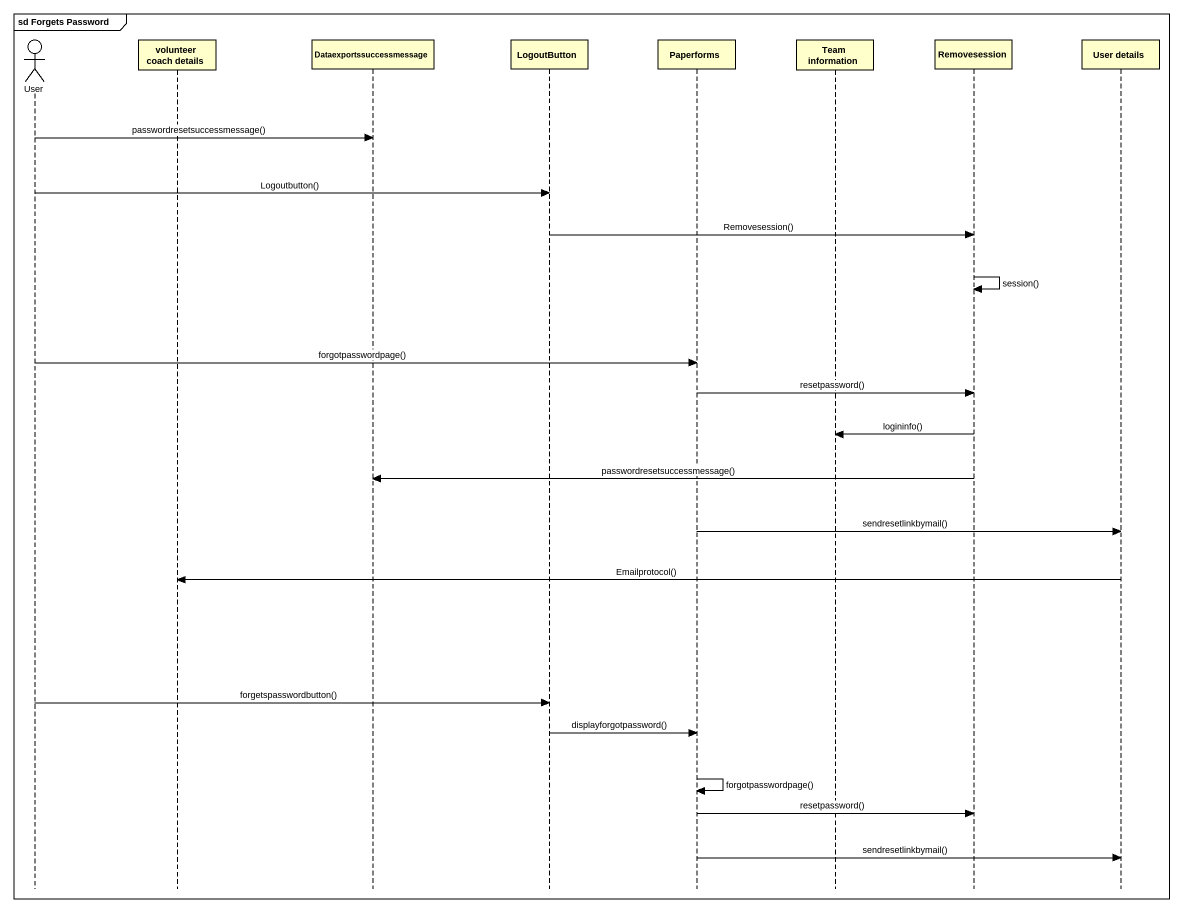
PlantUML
@startuml
mainframe sd Forgets Password
hide footbox
actor User
participant "volunteer coach details" as volunteer_coach_details
participant Dataexportssuccessmessage
participant LogoutButton
participant Paperforms
participant "Team information" as Team_information
participant Removesession
participant "User details" as User_details

User -> Dataexportssuccessmessage : passwordresetsuccessmessage()
User -> LogoutButton : Logoutbutton()
LogoutButton -> Removesession : Removesession()
Removesession -> Removesession : session()
User -> Paperforms : forgotpasswordpage()
Paperforms -> Removesession : resetpassword()
Removesession -> Team_information : logininfo()
Removesession -> Dataexportssuccessmessage : passwordresetsuccessmessage()
Paperforms -> User_details : sendresetlinkbymail()
User_details -> volunteer_coach_details : Emailprotocol()
User -> LogoutButton : forgetspasswordbutton()
LogoutButton -> Paperforms : displayforgotpassword()
Paperforms -> Paperforms : forgotpasswordpage()
Paperforms -> Removesession : resetpassword()
Paperforms -> User_details : sendresetlinkbymail()
@enduml
